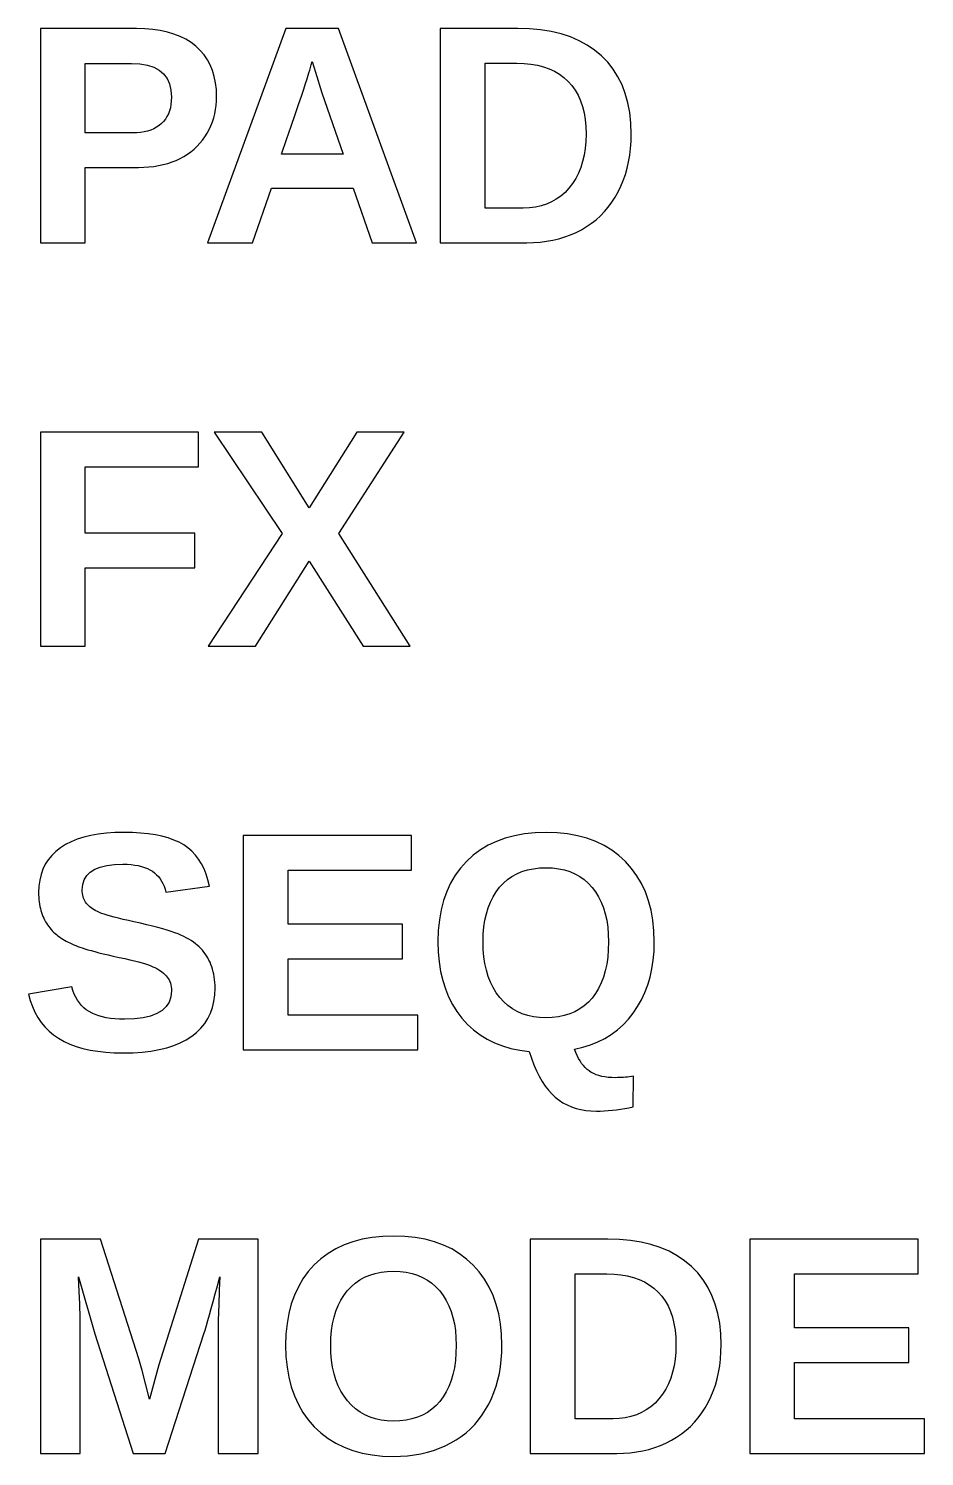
# Model space of a CAD drawing. Header units: metres. Extents: x 8.1 to 95, y -21.3 to 62.6.
# Drawn here: x 76.06 to 82.05, y 20.88 to 30.43 of the extents above; entities that cross this region are included whole.
import ezdxf

# ---------------------------------------------------------------- set-up
doc = ezdxf.new("R2010")
doc.units = ezdxf.units.M

msp = doc.modelspace()

# ---------------------------------------------------------------- linework, layer by layer
for p, q in [((76.7832, 30.4332), (76.1393, 30.4332)), ((76.1393, 30.4332), (76.1393, 29)), ((76.839, 30.4317), (76.7832, 30.4332)), ((76.8918, 30.4274), (76.839, 30.4317)), ((76.9416, 30.42), (76.8918, 30.4274)), ((76.9886, 30.4098), (76.9416, 30.42)), ((77.0326, 30.3966), (76.9886, 30.4098)), ((77.0737, 30.3805), (77.0326, 30.3966)), ((77.1118, 30.3615), (77.0737, 30.3805)), ((77.7807, 30.4332), (77.2579, 29)), ((78.1347, 30.4332), (77.7807, 30.4332)), ((78.6555, 29), (78.1347, 30.4332)), ((79.3334, 30.4332), (78.8146, 30.4332)), ((78.8146, 30.4332), (78.8146, 29)), ((79.4118, 30.431), (79.3334, 30.4332)), ((79.4862, 30.4242), (79.4118, 30.431)), ((79.5566, 30.4129), (79.4862, 30.4242)), ((79.6229, 30.3971), (79.5566, 30.4129)), ((79.6852, 30.3769), (79.6229, 30.3971)), ((77.1471, 30.3396), (77.1118, 30.3615)), ((77.1794, 30.3147), (77.1471, 30.3396)), ((77.2086, 30.2872), (77.1794, 30.3147)), ((77.2343, 30.2572), (77.2086, 30.2872)), ((79.7434, 30.3521), (79.6852, 30.3769)), ((79.7976, 30.3228), (79.7434, 30.3521)), ((79.8477, 30.2889), (79.7976, 30.3228)), ((79.8938, 30.2506), (79.8477, 30.2889)), ((76.4394, 29.7354), (76.4394, 30.2003)), ((76.4394, 30.2003), (76.7497, 30.2003)), ((76.7497, 30.2003), (76.8056, 30.1975)), ((76.8056, 30.1975), (76.8549, 30.1891)), ((76.8549, 30.1891), (76.8977, 30.1752)), ((77.2566, 30.2248), (77.2343, 30.2572)), ((77.2754, 30.19), (77.2566, 30.2248)), ((77.2908, 30.1527), (77.2754, 30.19)), ((77.9469, 30.1733), (77.9516, 30.1901)), ((77.9516, 30.1901), (77.9577, 30.2125)), ((77.9577, 30.2125), (77.9791, 30.1423)), ((79.1147, 29.2319), (79.1147, 30.2013)), ((79.1147, 30.2013), (79.3273, 30.2013)), ((79.3273, 30.2013), (79.3755, 30.1998)), ((79.3755, 30.1998), (79.4212, 30.1953)), ((79.4212, 30.1953), (79.4644, 30.1878)), ((79.9355, 30.2081), (79.8938, 30.2506)), ((79.9722, 30.1617), (79.9355, 30.2081)), ((76.8977, 30.1752), (76.9339, 30.1557)), ((76.9339, 30.1557), (76.9635, 30.1306)), ((76.9635, 30.1306), (76.9866, 30.0999)), ((76.9866, 30.0999), (77.003, 30.0637)), ((77.3028, 30.1131), (77.2908, 30.1527)), ((77.3114, 30.071), (77.3028, 30.1131)), ((77.9222, 30.0911), (77.9272, 30.1067)), ((77.9272, 30.1067), (77.9362, 30.1367)), ((77.9362, 30.1367), (77.9418, 30.1555)), ((77.9418, 30.1555), (77.9469, 30.1733)), ((77.9791, 30.1423), (78.0228, 30.004)), ((79.4644, 30.1878), (79.505, 30.1773)), ((79.505, 30.1773), (79.5431, 30.1638)), ((79.5431, 30.1638), (79.5786, 30.1473)), ((79.5786, 30.1473), (79.6116, 30.1278)), ((79.6116, 30.1278), (79.6421, 30.1053)), ((79.6421, 30.1053), (79.6701, 30.0797)), ((80.004, 30.1113), (79.9722, 30.1617)), ((80.031, 30.0571), (80.004, 30.1113)), ((77.003, 30.0637), (77.0129, 30.0219)), ((77.0129, 30.0219), (77.0162, 29.9745)), ((77.3166, 30.0265), (77.3114, 30.071)), ((77.3183, 29.9795), (77.3166, 30.0265)), ((77.8856, 29.9819), (77.9014, 30.0287)), ((77.9014, 30.0287), (77.9136, 30.0651)), ((77.9136, 30.0651), (77.9222, 30.0911)), ((78.0228, 30.004), (78.1642, 29.592)), ((79.6701, 30.0797), (79.6953, 30.0514)), ((79.6953, 30.0514), (79.7175, 30.0203)), ((79.7175, 30.0203), (79.7368, 29.9865)), ((80.053, 29.9989), (80.031, 30.0571)), ((80.0702, 29.9369), (80.053, 29.9989)), ((77.0087, 29.9032), (77.0029, 29.8821)), ((77.0128, 29.9256), (77.0087, 29.9032)), ((77.0153, 29.9494), (77.0128, 29.9256)), ((77.0162, 29.9745), (77.0153, 29.9494)), ((77.3113, 29.8906), (77.3152, 29.9195)), ((77.3152, 29.9195), (77.3175, 29.9492)), ((77.3175, 29.9492), (77.3183, 29.9795)), ((77.8431, 29.8571), (77.8661, 29.9247)), ((77.8661, 29.9247), (77.8856, 29.9819)), ((79.7368, 29.9865), (79.7531, 29.9501)), ((79.7531, 29.9501), (79.7664, 29.9109)), ((79.7664, 29.9109), (79.7768, 29.8691)), ((80.0824, 29.8709), (80.0702, 29.9369)), ((76.9631, 29.8113), (76.949, 29.797)), ((76.9756, 29.827), (76.9631, 29.8113)), ((76.9863, 29.844), (76.9756, 29.827)), ((76.9954, 29.8624), (76.9863, 29.844)), ((77.0029, 29.8821), (76.9954, 29.8624)), ((77.2801, 29.7822), (77.2902, 29.8082)), ((77.2902, 29.8082), (77.2988, 29.8349)), ((77.2988, 29.8349), (77.3058, 29.8624)), ((77.3058, 29.8624), (77.3113, 29.8906)), ((77.8164, 29.7792), (77.8431, 29.8571)), ((79.7768, 29.8691), (79.7842, 29.8245)), ((79.7842, 29.8245), (79.7886, 29.7772)), ((80.0898, 29.8011), (80.0824, 29.8709)), ((76.7578, 29.7354), (76.4394, 29.7354)), ((76.7847, 29.7362), (76.7578, 29.7354)), ((76.8101, 29.7384), (76.7847, 29.7362)), ((76.8342, 29.7422), (76.8101, 29.7384)), ((76.8568, 29.7476), (76.8342, 29.7422)), ((76.8781, 29.7544), (76.8568, 29.7476)), ((76.8979, 29.7628), (76.8781, 29.7544)), ((76.9164, 29.7726), (76.8979, 29.7628)), ((76.9334, 29.784), (76.9164, 29.7726)), ((76.949, 29.797), (76.9334, 29.784)), ((77.2405, 29.7088), (77.2552, 29.7324)), ((77.2552, 29.7324), (77.2684, 29.7569)), ((77.2684, 29.7569), (77.2801, 29.7822)), ((77.7861, 29.6908), (77.8164, 29.7792)), ((79.7886, 29.7772), (79.7901, 29.7273)), ((79.7901, 29.7273), (79.7887, 29.6776)), ((80.0922, 29.7273), (80.0898, 29.8011)), ((80.0911, 29.6787), (80.0922, 29.7273)), ((77.1469, 29.6092), (77.1683, 29.6267)), ((77.1683, 29.6267), (77.1884, 29.6454)), ((77.1884, 29.6454), (77.2071, 29.6653)), ((77.2071, 29.6653), (77.2245, 29.6864)), ((77.2245, 29.6864), (77.2405, 29.7088)), ((77.7522, 29.592), (77.7861, 29.6908)), ((79.7845, 29.6303), (79.7774, 29.5853)), ((79.7887, 29.6776), (79.7845, 29.6303)), ((80.0825, 29.5857), (80.0879, 29.6315)), ((80.0879, 29.6315), (80.0911, 29.6787)), ((76.9305, 29.5163), (76.9615, 29.5229)), ((76.9615, 29.5229), (76.9914, 29.531)), ((76.9914, 29.531), (77.0202, 29.5405)), ((77.0202, 29.5405), (77.048, 29.5515)), ((77.048, 29.5515), (77.0746, 29.564)), ((77.0746, 29.564), (77.1001, 29.5779)), ((77.1001, 29.5779), (77.1242, 29.5929)), ((77.1242, 29.5929), (77.1469, 29.6092)), ((78.1642, 29.592), (77.7522, 29.592)), ((79.7676, 29.5427), (79.7549, 29.5025)), ((79.7774, 29.5853), (79.7676, 29.5427)), ((80.0654, 29.4983), (80.075, 29.5413)), ((80.075, 29.5413), (80.0825, 29.5857)), ((76.4394, 29.5045), (76.7954, 29.5045)), ((76.4394, 29), (76.4394, 29.5045)), ((76.7954, 29.5045), (76.8308, 29.5052)), ((76.8308, 29.5052), (76.8651, 29.5075)), ((76.8651, 29.5075), (76.8983, 29.5111)), ((76.8983, 29.5111), (76.9305, 29.5163)), ((79.7212, 29.4291), (79.7001, 29.396)), ((79.7395, 29.4646), (79.7212, 29.4291)), ((79.7549, 29.5025), (79.7395, 29.4646)), ((80.0396, 29.4165), (80.0535, 29.4567)), ((80.0535, 29.4567), (80.0654, 29.4983)), ((77.5579, 29), (77.6851, 29.3662)), ((77.6851, 29.3662), (78.2313, 29.3662)), ((78.2313, 29.3662), (78.3585, 29)), ((79.6499, 29.3372), (79.6216, 29.3125)), ((79.6762, 29.3652), (79.6499, 29.3372)), ((79.7001, 29.396), (79.6762, 29.3652)), ((79.985, 29.3045), (80.0052, 29.3402)), ((80.0052, 29.3402), (80.0235, 29.3777)), ((80.0235, 29.3777), (80.0396, 29.4165)), ((79.451, 29.2385), (79.4109, 29.2336)), ((79.489, 29.2467), (79.451, 29.2385)), ((79.5251, 29.2582), (79.489, 29.2467)), ((79.5592, 29.273), (79.5251, 29.2582)), ((79.5914, 29.2911), (79.5592, 29.273)), ((79.6216, 29.3125), (79.5914, 29.2911)), ((79.9137, 29.2087), (79.9392, 29.2387)), ((79.9392, 29.2387), (79.963, 29.2706)), ((79.963, 29.2706), (79.985, 29.3045)), ((79.369, 29.2319), (79.1147, 29.2319)), ((79.4109, 29.2336), (79.369, 29.2319)), ((79.8262, 29.1302), (79.8572, 29.1544)), ((79.8572, 29.1544), (79.8863, 29.1806)), ((79.8863, 29.1806), (79.9137, 29.2087)), ((79.6478, 29.0389), (79.686, 29.0529)), ((79.686, 29.0529), (79.7231, 29.0691)), ((79.7231, 29.0691), (79.7591, 29.0875)), ((79.7591, 29.0875), (79.7935, 29.1079)), ((79.7935, 29.1079), (79.8262, 29.1302)), ((76.1393, 29), (76.4394, 29)), ((77.2579, 29), (77.5579, 29)), ((78.3585, 29), (78.6555, 29)), ((78.8146, 29), (79.3944, 29)), ((79.3944, 29), (79.4395, 29.0011)), ((79.4395, 29.0011), (79.4834, 29.0043)), ((79.4834, 29.0043), (79.5262, 29.0097)), ((79.5262, 29.0097), (79.5679, 29.0173)), ((79.5679, 29.0173), (79.6084, 29.027)), ((79.6084, 29.027), (79.6478, 29.0389)), ((77.1962, 27.7332), (76.1393, 27.7332)), ((76.1393, 27.7332), (76.1393, 26.3)), ((77.1962, 27.5013), (77.1962, 27.7332)), ((77.6201, 27.7332), (77.3028, 27.7332)), ((77.3028, 27.7332), (77.7574, 27.0537)), ((77.9385, 27.2266), (77.6201, 27.7332)), ((78.2569, 27.7332), (77.9385, 27.2266)), ((78.1369, 27.0537), (78.5722, 27.7332)), ((78.5722, 27.7332), (78.2569, 27.7332)), ((76.4394, 27.0578), (76.4394, 27.5013)), ((76.4394, 27.5013), (77.1962, 27.5013)), ((77.1728, 27.0578), (76.4394, 27.0578)), ((77.1728, 26.8259), (77.1728, 27.0578)), ((77.7574, 27.0537), (77.2611, 26.3)), ((78.6139, 26.3), (78.1369, 27.0537)), ((77.5784, 26.3), (77.9385, 26.8706)), ((77.9385, 26.8706), (78.2986, 26.3)), ((76.4394, 26.8259), (77.1728, 26.8259)), ((76.4394, 26.3), (76.4394, 26.8259)), ((76.1393, 26.3), (76.4394, 26.3)), ((77.2611, 26.3), (77.5784, 26.3)), ((78.2986, 26.3), (78.6139, 26.3)), ((76.4763, 25.0342), (76.4291, 25.0227)), ((76.5267, 25.0431), (76.4763, 25.0342)), ((76.5805, 25.0495), (76.5267, 25.0431)), ((76.6375, 25.0533), (76.5805, 25.0495)), ((76.6978, 25.0546), (76.6375, 25.0533)), ((76.7554, 25.0535), (76.6978, 25.0546)), ((76.8097, 25.0504), (76.7554, 25.0535)), ((76.8607, 25.0453), (76.8097, 25.0504)), ((76.9084, 25.0381), (76.8607, 25.0453)), ((76.9529, 25.0288), (76.9084, 25.0381)), ((78.6234, 25.0332), (77.4963, 25.0332)), ((77.4963, 25.0332), (77.4963, 23.6)), ((78.6234, 24.8013), (78.6234, 25.0332)), ((79.3121, 25.0331), (79.2493, 25.0164)), ((79.3786, 25.045), (79.3121, 25.0331)), ((79.4488, 25.0522), (79.3786, 25.045)), ((79.5227, 25.0546), (79.4488, 25.0522)), ((79.5965, 25.0522), (79.5227, 25.0546)), ((79.6667, 25.0449), (79.5965, 25.0522)), ((79.7333, 25.0329), (79.6667, 25.0449)), ((79.7961, 25.016), (79.7333, 25.0329)), ((76.2731, 24.9513), (76.2425, 24.9272)), ((76.3072, 24.973), (76.2731, 24.9513)), ((76.3445, 24.9921), (76.3072, 24.973)), ((76.3852, 25.0087), (76.3445, 24.9921)), ((76.4291, 25.0227), (76.3852, 25.0087)), ((76.9941, 25.0175), (76.9529, 25.0288)), ((77.032, 25.0041), (76.9941, 25.0175)), ((77.0667, 24.9886), (77.032, 25.0041)), ((77.098, 24.9711), (77.0667, 24.9886)), ((77.1266, 24.9513), (77.098, 24.9711)), ((77.1528, 24.9287), (77.1266, 24.9513)), ((79.0831, 24.9376), (79.035, 24.9019)), ((79.1348, 24.9687), (79.0831, 24.9376)), ((79.1902, 24.9949), (79.1348, 24.9687)), ((79.2493, 25.0164), (79.1902, 24.9949)), ((79.8553, 24.9943), (79.7961, 25.016)), ((79.9108, 24.9678), (79.8553, 24.9943)), ((79.9626, 24.9364), (79.9108, 24.9678)), ((80.0107, 24.9003), (79.9626, 24.9364)), ((76.1722, 24.8416), (76.156, 24.8085)), ((76.192, 24.8724), (76.1722, 24.8416)), ((76.2155, 24.9009), (76.192, 24.8724)), ((76.2425, 24.9272), (76.2155, 24.9009)), ((76.584, 24.8335), (76.6345, 24.8399)), ((76.6345, 24.8399), (76.6917, 24.842)), ((76.6917, 24.842), (76.7194, 24.8414)), ((76.7194, 24.8414), (76.7457, 24.8397)), ((76.7457, 24.8397), (76.7705, 24.8368)), ((77.1767, 24.9035), (77.1528, 24.9287)), ((77.1982, 24.8755), (77.1767, 24.9035)), ((77.2173, 24.8449), (77.1982, 24.8755)), ((77.2341, 24.8116), (77.2173, 24.8449)), ((78.9907, 24.8613), (78.9505, 24.8165)), ((79.035, 24.9019), (78.9907, 24.8613)), ((80.0551, 24.8593), (80.0107, 24.9003)), ((80.0954, 24.8141), (80.0551, 24.8593)), ((76.1434, 24.7732), (76.1344, 24.7356)), ((76.156, 24.8085), (76.1434, 24.7732)), ((76.4325, 24.7386), (76.4494, 24.766)), ((76.4494, 24.766), (76.4729, 24.7892)), ((76.4729, 24.7892), (76.5032, 24.8082)), ((76.5032, 24.8082), (76.5402, 24.823)), ((76.5402, 24.823), (76.584, 24.8335)), ((76.7705, 24.8368), (76.7939, 24.8327)), ((76.7939, 24.8327), (76.8157, 24.8275)), ((76.8157, 24.8275), (76.8361, 24.8212)), ((76.8361, 24.8212), (76.8551, 24.8137)), ((76.8551, 24.8137), (76.8725, 24.805)), ((76.8725, 24.805), (76.8885, 24.7952)), ((76.8885, 24.7952), (76.9032, 24.7842)), ((76.9032, 24.7842), (76.9167, 24.7721)), ((76.9167, 24.7721), (76.9291, 24.7589)), ((76.9291, 24.7589), (76.9404, 24.7445)), ((76.9404, 24.7445), (76.9505, 24.729)), ((77.2486, 24.7756), (77.2341, 24.8116)), ((77.2607, 24.7369), (77.2486, 24.7756)), ((77.7964, 24.4412), (77.7964, 24.8013)), ((77.7964, 24.8013), (78.6234, 24.8013)), ((78.9151, 24.7679), (78.8844, 24.7156)), ((78.9505, 24.8165), (78.9151, 24.7679)), ((79.2647, 24.7395), (79.2948, 24.7605)), ((79.2948, 24.7605), (79.3271, 24.7782)), ((79.3271, 24.7782), (79.3617, 24.7928)), ((79.3617, 24.7928), (79.3986, 24.804)), ((79.3986, 24.804), (79.4377, 24.8121)), ((79.4377, 24.8121), (79.479, 24.817)), ((79.479, 24.817), (79.5227, 24.8186)), ((79.5227, 24.8186), (79.5656, 24.8169)), ((79.5656, 24.8169), (79.6064, 24.8121)), ((79.6064, 24.8121), (79.6451, 24.8039)), ((79.6451, 24.8039), (79.6815, 24.7925)), ((79.6815, 24.7925), (79.7157, 24.7779)), ((79.7157, 24.7779), (79.7478, 24.76)), ((79.7478, 24.76), (79.7777, 24.7389)), ((80.1309, 24.7653), (80.0954, 24.8141)), ((80.1617, 24.7129), (80.1309, 24.7653)), ((76.129, 24.6958), (76.1272, 24.6538)), ((76.1272, 24.6538), (76.1274, 24.6371)), ((76.1344, 24.7356), (76.129, 24.6958)), ((76.4191, 24.6711), (76.4224, 24.707)), ((76.4194, 24.6589), (76.4191, 24.6711)), ((76.4205, 24.6472), (76.4194, 24.6589)), ((76.4224, 24.707), (76.4325, 24.7386)), ((76.9505, 24.729), (76.9595, 24.7124)), ((76.9595, 24.7124), (76.9673, 24.6947)), ((76.9673, 24.6947), (76.974, 24.6758)), ((76.974, 24.6758), (76.9795, 24.6558)), ((76.9795, 24.6558), (77.2705, 24.6955)), ((77.2705, 24.6955), (77.2607, 24.7369)), ((78.8585, 24.6596), (78.8372, 24.5998)), ((78.8844, 24.7156), (78.8585, 24.6596)), ((79.168, 24.6247), (79.1883, 24.6575)), ((79.1883, 24.6575), (79.2114, 24.6879)), ((79.2114, 24.6879), (79.2369, 24.7153)), ((79.2369, 24.7153), (79.2647, 24.7395)), ((79.7777, 24.7389), (79.8054, 24.7145)), ((79.8054, 24.7145), (79.8309, 24.6868)), ((79.8309, 24.6868), (79.8539, 24.6563)), ((79.8539, 24.6563), (79.8743, 24.6234)), ((80.1877, 24.6569), (80.1617, 24.7129)), ((80.209, 24.5974), (80.1877, 24.6569)), ((76.1274, 24.6371), (76.1281, 24.6207)), ((76.1281, 24.6207), (76.1293, 24.6049)), ((76.1293, 24.6049), (76.1311, 24.5894)), ((76.1311, 24.5894), (76.1333, 24.5744)), ((76.1333, 24.5744), (76.136, 24.5598)), ((76.136, 24.5598), (76.1391, 24.5456)), ((76.4223, 24.636), (76.4205, 24.6472)), ((76.4248, 24.6254), (76.4223, 24.636)), ((76.428, 24.6152), (76.4248, 24.6254)), ((76.432, 24.6055), (76.428, 24.6152)), ((76.4366, 24.5964), (76.432, 24.6055)), ((76.442, 24.5877), (76.4366, 24.5964)), ((76.4481, 24.5795), (76.442, 24.5877)), ((76.4548, 24.5717), (76.4481, 24.5795)), ((76.4623, 24.5642), (76.4548, 24.5717)), ((76.4705, 24.557), (76.4623, 24.5642)), ((76.4794, 24.55), (76.4705, 24.557)), ((78.8372, 24.5998), (78.8207, 24.5363)), ((79.1355, 24.5513), (79.1504, 24.5892)), ((79.1504, 24.5892), (79.168, 24.6247)), ((79.8743, 24.6234), (79.8919, 24.5879)), ((79.8919, 24.5879), (79.9068, 24.55)), ((80.2256, 24.5342), (80.209, 24.5974)), ((76.1391, 24.5456), (76.1428, 24.5318)), ((76.1428, 24.5318), (76.147, 24.5185)), ((76.147, 24.5185), (76.1516, 24.5056)), ((76.1516, 24.5056), (76.1566, 24.493)), ((76.1566, 24.493), (76.1619, 24.4809)), ((76.1619, 24.4809), (76.1677, 24.4691)), ((76.1677, 24.4691), (76.1739, 24.4577)), ((76.1739, 24.4577), (76.1804, 24.4466)), ((76.4889, 24.5433), (76.4794, 24.55)), ((76.4991, 24.5368), (76.4889, 24.5433)), ((76.5101, 24.5306), (76.4991, 24.5368)), ((76.5217, 24.5247), (76.5101, 24.5306)), ((76.534, 24.519), (76.5217, 24.5247)), ((76.5481, 24.5133), (76.534, 24.519)), ((76.5651, 24.5073), (76.5481, 24.5133)), ((76.585, 24.501), (76.5651, 24.5073)), ((76.6078, 24.4943), (76.585, 24.501)), ((76.6334, 24.4874), (76.6078, 24.4943)), ((76.662, 24.4801), (76.6334, 24.4874)), ((76.6934, 24.4725), (76.662, 24.4801)), ((76.7277, 24.4647), (76.6934, 24.4725)), ((76.7649, 24.4565), (76.7277, 24.4647)), ((78.8089, 24.469), (78.8018, 24.398)), ((78.8207, 24.5363), (78.8089, 24.469)), ((79.107, 24.4221), (79.1138, 24.4677)), ((79.1138, 24.4677), (79.1232, 24.5108)), ((79.1232, 24.5108), (79.1355, 24.5513)), ((79.9068, 24.55), (79.919, 24.5096)), ((79.919, 24.5096), (79.9285, 24.4667)), ((79.9285, 24.4667), (79.9353, 24.4213)), ((80.2374, 24.4675), (80.2256, 24.5342)), ((80.2445, 24.3971), (80.2374, 24.4675)), ((76.1804, 24.4466), (76.1874, 24.436)), ((76.1874, 24.436), (76.1947, 24.4257)), ((76.1947, 24.4257), (76.2024, 24.4158)), ((76.2024, 24.4158), (76.2105, 24.4062)), ((76.2105, 24.4062), (76.219, 24.397)), ((76.219, 24.397), (76.2278, 24.388)), ((76.2278, 24.388), (76.2371, 24.3794)), ((76.2371, 24.3794), (76.2467, 24.3711)), ((76.2467, 24.3711), (76.2567, 24.3631)), ((76.2567, 24.3631), (76.267, 24.3554)), ((76.8094, 24.4468), (76.7649, 24.4565)), ((76.8509, 24.4373), (76.8094, 24.4468)), ((76.8895, 24.428), (76.8509, 24.4373)), ((76.9253, 24.4189), (76.8895, 24.428)), ((76.9581, 24.4099), (76.9253, 24.4189)), ((76.988, 24.4011), (76.9581, 24.4099)), ((77.015, 24.3924), (76.988, 24.4011)), ((77.0392, 24.3839), (77.015, 24.3924)), ((77.0604, 24.3756), (77.0392, 24.3839)), ((77.0797, 24.3672), (77.0604, 24.3756)), ((77.0981, 24.3585), (77.0797, 24.3672)), ((78.5613, 24.4412), (77.7964, 24.4412)), ((78.5613, 24.2093), (78.5613, 24.4412)), ((78.8018, 24.398), (78.7994, 24.3232)), ((79.1015, 24.3232), (79.1029, 24.3739)), ((79.1029, 24.3739), (79.107, 24.4221)), ((79.9353, 24.4213), (79.9394, 24.3735)), ((79.9394, 24.3735), (79.9407, 24.3232)), ((80.2469, 24.3232), (80.2445, 24.3971)), ((76.267, 24.3554), (76.2778, 24.3481)), ((76.2778, 24.3481), (76.2889, 24.341)), ((76.2889, 24.341), (76.3003, 24.3342)), ((76.3003, 24.3342), (76.3121, 24.3276)), ((76.3121, 24.3276), (76.3241, 24.3212)), ((76.3241, 24.3212), (76.3365, 24.315)), ((76.3365, 24.315), (76.3491, 24.309)), ((76.3491, 24.309), (76.3621, 24.3033)), ((76.3621, 24.3033), (76.3754, 24.2977)), ((76.3754, 24.2977), (76.3889, 24.2923)), ((76.3889, 24.2923), (76.4028, 24.2871)), ((76.4028, 24.2871), (76.418, 24.2818)), ((76.418, 24.2818), (76.4356, 24.2762)), ((76.4356, 24.2762), (76.4557, 24.2702)), ((76.4557, 24.2702), (76.4781, 24.2638)), ((77.1156, 24.3495), (77.0981, 24.3585)), ((77.1322, 24.3402), (77.1156, 24.3495)), ((77.1478, 24.3306), (77.1322, 24.3402)), ((77.1626, 24.3207), (77.1478, 24.3306)), ((77.1764, 24.3105), (77.1626, 24.3207)), ((77.1893, 24.2999), (77.1764, 24.3105)), ((77.2013, 24.2891), (77.1893, 24.2999)), ((77.2125, 24.2779), (77.2013, 24.2891)), ((77.2231, 24.2663), (77.2125, 24.2779)), ((77.2332, 24.2541), (77.2231, 24.2663)), ((78.7994, 24.3232), (78.8014, 24.254)), ((79.1029, 24.272), (79.1015, 24.3232)), ((79.1071, 24.2233), (79.1029, 24.272)), ((79.9394, 24.2703), (79.9353, 24.2202)), ((79.9407, 24.3232), (79.9394, 24.2703)), ((80.2451, 24.2607), (80.2469, 24.3232)), ((76.4781, 24.2638), (76.503, 24.2571)), ((76.503, 24.2571), (76.5303, 24.25)), ((76.5303, 24.25), (76.56, 24.2426)), ((76.56, 24.2426), (76.5921, 24.2348)), ((76.5921, 24.2348), (76.6266, 24.2266)), ((76.6266, 24.2266), (76.6665, 24.2184)), ((76.6665, 24.2184), (76.7034, 24.2104)), ((76.7034, 24.2104), (76.7373, 24.2027)), ((76.7373, 24.2027), (76.7682, 24.1953)), ((76.7682, 24.1953), (76.7962, 24.1882)), ((76.7962, 24.1882), (76.8212, 24.1814)), ((76.8212, 24.1814), (76.8432, 24.1748)), ((76.8432, 24.1748), (76.8623, 24.1685)), ((77.2426, 24.2415), (77.2332, 24.2541)), ((77.2514, 24.2283), (77.2426, 24.2415)), ((77.2596, 24.2148), (77.2514, 24.2283)), ((77.2672, 24.2007), (77.2596, 24.2148)), ((77.2742, 24.1861), (77.2672, 24.2007)), ((77.2806, 24.1711), (77.2742, 24.1861)), ((77.2864, 24.1556), (77.2806, 24.1711)), ((77.7964, 23.8319), (77.7964, 24.2093)), ((77.7964, 24.2093), (78.5613, 24.2093)), ((78.8014, 24.254), (78.8073, 24.1879)), ((78.8073, 24.1879), (78.8172, 24.1248)), ((79.114, 24.177), (79.1071, 24.2233)), ((79.1237, 24.1331), (79.114, 24.177)), ((79.9286, 24.1729), (79.9191, 24.1283)), ((79.9353, 24.2202), (79.9286, 24.1729)), ((80.2312, 24.1427), (80.2399, 24.2005)), ((80.2399, 24.2005), (80.2451, 24.2607)), ((76.8623, 24.1685), (76.8783, 24.1625)), ((76.8783, 24.1625), (76.8925, 24.1564)), ((76.8925, 24.1564), (76.906, 24.1501)), ((76.906, 24.1501), (76.9188, 24.1434)), ((76.9188, 24.1434), (76.9308, 24.1364)), ((76.9308, 24.1364), (76.9421, 24.129)), ((76.9421, 24.129), (76.9527, 24.1213)), ((76.9527, 24.1213), (76.9625, 24.1133)), ((76.9625, 24.1133), (76.9717, 24.105)), ((76.9717, 24.105), (76.98, 24.0964)), ((76.98, 24.0964), (76.9876, 24.0873)), ((76.9876, 24.0873), (76.9943, 24.0777)), ((76.9943, 24.0777), (77.0001, 24.0676)), ((77.2915, 24.1396), (77.2864, 24.1556)), ((77.2959, 24.123), (77.2915, 24.1396)), ((77.2996, 24.106), (77.2959, 24.123)), ((77.3027, 24.0884), (77.2996, 24.106)), ((77.305, 24.0703), (77.3027, 24.0884)), ((78.8172, 24.1248), (78.8311, 24.0648)), ((79.1361, 24.0918), (79.1237, 24.1331)), ((79.1513, 24.0529), (79.1361, 24.0918)), ((79.907, 24.0865), (79.8921, 24.0474)), ((79.9191, 24.1283), (79.907, 24.0865)), ((80.2034, 24.0342), (80.2191, 24.0872)), ((80.2191, 24.0872), (80.2312, 24.1427)), ((76.3499, 24.0211), (76.06, 23.9733)), ((76.3572, 23.9966), (76.3499, 24.0211)), ((76.3658, 23.9735), (76.3572, 23.9966)), ((77.0001, 24.0676), (77.005, 24.0569)), ((77.005, 24.0569), (77.009, 24.0457)), ((77.009, 24.0457), (77.0122, 24.034)), ((77.0122, 24.034), (77.0144, 24.0217)), ((77.0162, 23.9957), (77.0123, 23.9555)), ((77.0144, 24.0217), (77.0157, 24.009)), ((77.0157, 24.009), (77.0162, 23.9957)), ((77.3067, 24.0517), (77.305, 24.0703)), ((77.3062, 23.9674), (77.3081, 24.013)), ((77.3078, 24.0326), (77.3067, 24.0517)), ((77.3081, 24.013), (77.3078, 24.0326)), ((78.8311, 24.0648), (78.8489, 24.0079)), ((78.8489, 24.0079), (78.8706, 23.9541)), ((79.1692, 24.0164), (79.1513, 24.0529)), ((79.19, 23.9824), (79.1692, 24.0164)), ((79.2134, 23.9509), (79.19, 23.9824)), ((79.8746, 24.0111), (79.8543, 23.9776)), ((79.8921, 24.0474), (79.8746, 24.0111)), ((80.1617, 23.9352), (80.1843, 23.9835)), ((80.1843, 23.9835), (80.2034, 24.0342)), ((76.06, 23.9733), (76.0713, 23.9305)), ((76.0713, 23.9305), (76.0854, 23.8901)), ((76.0854, 23.8901), (76.1023, 23.8522)), ((76.3758, 23.9521), (76.3658, 23.9735)), ((76.3872, 23.9322), (76.3758, 23.9521)), ((76.3999, 23.9138), (76.3872, 23.9322)), ((76.4141, 23.897), (76.3999, 23.9138)), ((76.4296, 23.8817), (76.4141, 23.897)), ((76.9812, 23.8894), (76.9541, 23.8634)), ((77.0006, 23.9201), (76.9812, 23.8894)), ((77.0123, 23.9555), (77.0006, 23.9201)), ((77.2907, 23.8836), (77.3004, 23.9243)), ((77.3004, 23.9243), (77.3062, 23.9674)), ((78.8706, 23.9541), (78.8963, 23.9033)), ((78.8963, 23.9033), (78.926, 23.8557)), ((79.2393, 23.9223), (79.2134, 23.9509)), ((79.2673, 23.8971), (79.2393, 23.9223)), ((79.2973, 23.8752), (79.2673, 23.8971)), ((79.7782, 23.8946), (79.7482, 23.8734)), ((79.8059, 23.9191), (79.7782, 23.8946)), ((79.8314, 23.9468), (79.8059, 23.9191)), ((79.8543, 23.9776), (79.8314, 23.9468)), ((80.106, 23.8456), (80.1356, 23.8892)), ((80.1356, 23.8892), (80.1617, 23.9352)), ((76.1023, 23.8522), (76.1219, 23.8169)), ((76.1219, 23.8169), (76.1443, 23.784)), ((76.4465, 23.868), (76.4296, 23.8817)), ((76.4648, 23.8558), (76.4465, 23.868)), ((76.4846, 23.845), (76.4648, 23.8558)), ((76.5061, 23.8355), (76.4846, 23.845)), ((76.5292, 23.8273), (76.5061, 23.8355)), ((76.5539, 23.8203), (76.5292, 23.8273)), ((76.5802, 23.8146), (76.5539, 23.8203)), ((76.6082, 23.8101), (76.5802, 23.8146)), ((76.6378, 23.807), (76.6082, 23.8101)), ((76.669, 23.8051), (76.6378, 23.807)), ((76.7019, 23.8044), (76.669, 23.8051)), ((76.7678, 23.8068), (76.7019, 23.8044)), ((76.826, 23.8139), (76.7678, 23.8068)), ((76.8765, 23.8257), (76.826, 23.8139)), ((76.9192, 23.8422), (76.8765, 23.8257)), ((76.9541, 23.8634), (76.9192, 23.8422)), ((77.2387, 23.7763), (77.2599, 23.8096)), ((77.2599, 23.8096), (77.2773, 23.8454)), ((77.2773, 23.8454), (77.2907, 23.8836)), ((78.6651, 23.8319), (77.7964, 23.8319)), ((78.6651, 23.6), (78.6651, 23.8319)), ((78.926, 23.8557), (78.9596, 23.8111)), ((78.9596, 23.8111), (78.9968, 23.77)), ((79.3294, 23.8567), (79.2973, 23.8752)), ((79.3635, 23.8415), (79.3294, 23.8567)), ((79.3997, 23.8297), (79.3635, 23.8415)), ((79.4379, 23.8213), (79.3997, 23.8297)), ((79.4783, 23.8163), (79.4379, 23.8213)), ((79.5206, 23.8146), (79.4783, 23.8163)), ((79.5642, 23.8162), (79.5206, 23.8146)), ((79.6056, 23.8211), (79.5642, 23.8162)), ((79.6447, 23.8293), (79.6056, 23.8211)), ((79.6815, 23.8407), (79.6447, 23.8293)), ((79.716, 23.8554), (79.6815, 23.8407)), ((79.7482, 23.8734), (79.716, 23.8554)), ((80.0379, 23.7678), (80.0733, 23.805)), ((80.0733, 23.805), (80.106, 23.8456)), ((76.1443, 23.784), (76.1694, 23.7536)), ((76.1694, 23.7536), (76.1973, 23.7257)), ((76.1973, 23.7257), (76.228, 23.7002)), ((76.228, 23.7002), (76.2614, 23.6773)), ((77.1519, 23.691), (77.1847, 23.717)), ((77.1847, 23.717), (77.2136, 23.7454)), ((77.2136, 23.7454), (77.2387, 23.7763)), ((78.9968, 23.77), (79.0372, 23.7331)), ((79.0372, 23.7331), (79.0809, 23.7003)), ((79.0809, 23.7003), (79.1277, 23.6717)), ((79.9154, 23.6769), (79.959, 23.7037)), ((79.959, 23.7037), (79.9998, 23.734)), ((79.9998, 23.734), (80.0379, 23.7678)), ((76.2614, 23.6773), (76.2977, 23.6568)), ((76.2977, 23.6568), (76.3369, 23.6387)), ((76.3369, 23.6387), (76.3791, 23.623)), ((76.3791, 23.623), (76.4242, 23.6098)), ((76.4242, 23.6098), (76.4722, 23.599)), ((76.4722, 23.599), (76.5232, 23.5905)), ((76.8789, 23.592), (76.9334, 23.6016)), ((76.9334, 23.6016), (76.9843, 23.614)), ((76.9843, 23.614), (77.0316, 23.6292)), ((77.0316, 23.6292), (77.0753, 23.647)), ((77.0753, 23.647), (77.1154, 23.6676)), ((77.1154, 23.6676), (77.1519, 23.691)), ((77.4963, 23.6), (78.6651, 23.6)), ((79.1277, 23.6717), (79.1777, 23.6471)), ((79.1777, 23.6471), (79.2309, 23.6266)), ((79.2309, 23.6266), (79.2873, 23.6102)), ((79.2873, 23.6102), (79.3469, 23.598)), ((79.3469, 23.598), (79.4098, 23.5898)), ((79.7139, 23.604), (79.7684, 23.6171)), ((79.7219, 23.5824), (79.7139, 23.604)), ((79.7684, 23.6171), (79.8201, 23.6336)), ((79.8201, 23.6336), (79.8691, 23.6535)), ((79.8691, 23.6535), (79.9154, 23.6769)), ((76.5232, 23.5905), (76.5771, 23.5845)), ((76.5771, 23.5845), (76.6339, 23.5809)), ((76.6339, 23.5809), (76.6937, 23.5797)), ((76.6937, 23.5797), (76.759, 23.581)), ((76.759, 23.581), (76.8208, 23.5852)), ((76.8208, 23.5852), (76.8789, 23.592)), ((79.4098, 23.5898), (79.425, 23.5436)), ((79.425, 23.5436), (79.4413, 23.5005)), ((79.7307, 23.5621), (79.7219, 23.5824)), ((79.7401, 23.5432), (79.7307, 23.5621)), ((79.7502, 23.5256), (79.7401, 23.5432)), ((79.7609, 23.5094), (79.7502, 23.5256)), ((79.7724, 23.4947), (79.7609, 23.5094)), ((79.4413, 23.5005), (79.4586, 23.4603)), ((79.4586, 23.4603), (79.477, 23.4232)), ((79.477, 23.4232), (79.4964, 23.389)), ((79.7846, 23.4813), (79.7724, 23.4947)), ((79.7975, 23.4692), (79.7846, 23.4813)), ((79.811, 23.4586), (79.7975, 23.4692)), ((79.8255, 23.4492), (79.811, 23.4586)), ((79.8413, 23.4409), (79.8255, 23.4492)), ((79.8583, 23.4337), (79.8413, 23.4409)), ((79.8766, 23.4277), (79.8583, 23.4337)), ((79.8961, 23.4227), (79.8766, 23.4277)), ((79.9168, 23.4188), (79.8961, 23.4227)), ((79.9388, 23.4161), (79.9168, 23.4188)), ((79.962, 23.4144), (79.9388, 23.4161)), ((79.9865, 23.4138), (79.962, 23.4144)), ((79.9998, 23.414), (79.9865, 23.4138)), ((80.0132, 23.4144), (79.9998, 23.414)), ((80.0266, 23.415), (80.0132, 23.4144)), ((80.04, 23.4159), (80.0266, 23.415)), ((80.0535, 23.417), (80.04, 23.4159)), ((80.067, 23.4184), (80.0535, 23.417)), ((80.0805, 23.42), (80.067, 23.4184)), ((80.094, 23.4219), (80.0805, 23.42)), ((80.1075, 23.424), (80.094, 23.4219)), ((80.1055, 23.2186), (80.1075, 23.424)), ((79.4964, 23.389), (79.5169, 23.3579)), ((79.5169, 23.3579), (79.5384, 23.3298)), ((79.5384, 23.3298), (79.5611, 23.3047)), ((79.5611, 23.3047), (79.5847, 23.2826)), ((79.5847, 23.2826), (79.6096, 23.2632)), ((79.6096, 23.2632), (79.6359, 23.2461)), ((79.6359, 23.2461), (79.6636, 23.2312)), ((79.6636, 23.2312), (79.6927, 23.2186)), ((79.6927, 23.2186), (79.7232, 23.2084)), ((80.0772, 23.2126), (80.1055, 23.2186)), ((79.7232, 23.2084), (79.7551, 23.2004)), ((79.7551, 23.2004), (79.7885, 23.1947)), ((79.7885, 23.1947), (79.8232, 23.1912)), ((79.8232, 23.1912), (79.8593, 23.1901)), ((79.8593, 23.1901), (79.8857, 23.1904)), ((79.8857, 23.1904), (79.9123, 23.1915)), ((79.9123, 23.1915), (79.9391, 23.1932)), ((79.9391, 23.1932), (79.9662, 23.1957)), ((79.9662, 23.1957), (79.9936, 23.1989)), ((79.9936, 23.1989), (80.0212, 23.2027)), ((80.0212, 23.2027), (80.0491, 23.2073)), ((80.0491, 23.2073), (80.0772, 23.2126)), ((76.5411, 22.3332), (76.1393, 22.3332)), ((76.1393, 22.3332), (76.1393, 20.9)), ((76.7975, 21.5317), (76.5411, 22.3332)), ((77.1962, 22.3332), (76.9328, 21.492)), ((77.596, 22.3332), (77.1962, 22.3332)), ((77.596, 20.9), (77.596, 22.3332)), ((78.1155, 22.2687), (78.0638, 22.2376)), ((78.171, 22.2949), (78.1155, 22.2687)), ((78.2301, 22.3164), (78.171, 22.2949)), ((78.2929, 22.3331), (78.2301, 22.3164)), ((78.3594, 22.345), (78.2929, 22.3331)), ((78.4296, 22.3522), (78.3594, 22.345)), ((78.5034, 22.3546), (78.4296, 22.3522)), ((78.5773, 22.3522), (78.5034, 22.3546)), ((78.6475, 22.3449), (78.5773, 22.3522)), ((78.714, 22.3329), (78.6475, 22.3449)), ((78.7769, 22.316), (78.714, 22.3329)), ((78.836, 22.2943), (78.7769, 22.316)), ((78.8915, 22.2678), (78.836, 22.2943)), ((78.9433, 22.2364), (78.8915, 22.2678)), ((79.9354, 22.3332), (79.4166, 22.3332)), ((79.4166, 22.3332), (79.4166, 20.9)), ((80.0138, 22.3309), (79.9354, 22.3332)), ((80.0882, 22.3242), (80.0138, 22.3309)), ((80.1586, 22.3129), (80.0882, 22.3242)), ((80.2249, 22.2971), (80.1586, 22.3129)), ((80.2872, 22.2769), (80.2249, 22.2971)), ((80.3454, 22.2521), (80.2872, 22.2769)), ((82.0129, 22.3332), (80.8859, 22.3332)), ((80.8859, 22.3332), (80.8859, 20.9)), ((82.0129, 22.1013), (82.0129, 22.3332)), ((78.0158, 22.2019), (77.9714, 22.1613)), ((78.0638, 22.2376), (78.0158, 22.2019)), ((78.9915, 22.2003), (78.9433, 22.2364)), ((79.0359, 22.1593), (78.9915, 22.2003)), ((80.3996, 22.2227), (80.3454, 22.2521)), ((80.4497, 22.1889), (80.3996, 22.2227)), ((80.4958, 22.1506), (80.4497, 22.1889)), ((76.3962, 22.0305), (76.3936, 22.0809)), ((76.3936, 22.0809), (76.5025, 21.6995)), ((77.324, 22.0222), (77.3396, 22.0809)), ((77.3396, 22.0809), (77.336, 21.9911)), ((77.9313, 22.1165), (77.8959, 22.0679)), ((77.9714, 22.1613), (77.9313, 22.1165)), ((78.2756, 22.0605), (78.3079, 22.0782)), ((78.3079, 22.0782), (78.3425, 22.0928)), ((78.3425, 22.0928), (78.3793, 22.104)), ((78.3793, 22.104), (78.4184, 22.1121)), ((78.4184, 22.1121), (78.4598, 22.117)), ((78.4598, 22.117), (78.5034, 22.1186)), ((78.5034, 22.1186), (78.5464, 22.1169)), ((78.5464, 22.1169), (78.5872, 22.1121)), ((78.5872, 22.1121), (78.6258, 22.1039)), ((78.6258, 22.1039), (78.6622, 22.0925)), ((78.6622, 22.0925), (78.6965, 22.0779)), ((78.6965, 22.0779), (78.7286, 22.06)), ((79.0762, 22.1141), (79.0359, 22.1593)), ((79.1117, 22.0653), (79.0762, 22.1141)), ((79.7167, 21.1319), (79.7167, 22.1013)), ((79.7167, 22.1013), (79.9293, 22.1013)), ((79.9293, 22.1013), (79.9775, 22.0998)), ((79.9775, 22.0998), (80.0232, 22.0953)), ((80.0232, 22.0953), (80.0664, 22.0878)), ((80.0664, 22.0878), (80.107, 22.0773)), ((80.107, 22.0773), (80.1451, 22.0638)), ((80.5375, 22.1081), (80.4958, 22.1506)), ((80.5742, 22.0617), (80.5375, 22.1081)), ((81.1859, 21.7412), (81.1859, 22.1013)), ((81.1859, 22.1013), (82.0129, 22.1013)), ((76.3985, 21.9839), (76.3962, 22.0305)), ((76.4004, 21.9414), (76.3985, 21.9839)), ((77.3094, 21.9675), (77.324, 22.0222)), ((77.336, 21.9911), (77.3321, 21.8923)), ((77.8652, 22.0156), (77.8392, 21.9596)), ((77.8959, 22.0679), (77.8652, 22.0156)), ((78.1691, 21.9576), (78.1922, 21.9879)), ((78.1922, 21.9879), (78.2177, 22.0153)), ((78.2177, 22.0153), (78.2455, 22.0395)), ((78.2455, 22.0395), (78.2756, 22.0605)), ((78.7286, 22.06), (78.7584, 22.0389)), ((78.7584, 22.0389), (78.7861, 22.0145)), ((78.7861, 22.0145), (78.8116, 21.9868)), ((78.8116, 21.9868), (78.8347, 21.9563)), ((79.1424, 22.0129), (79.1117, 22.0653)), ((79.1685, 21.9569), (79.1424, 22.0129)), ((80.1451, 22.0638), (80.1806, 22.0473)), ((80.1806, 22.0473), (80.2137, 22.0278)), ((80.2137, 22.0278), (80.2441, 22.0052)), ((80.2441, 22.0052), (80.2721, 21.9797)), ((80.2721, 21.9797), (80.2973, 21.9514)), ((80.606, 22.0113), (80.5742, 22.0617)), ((80.633, 21.9571), (80.606, 22.0113)), ((76.4021, 21.9027), (76.4004, 21.9414)), ((76.4034, 21.868), (76.4021, 21.9027)), ((77.2829, 21.8705), (77.2957, 21.9169)), ((77.2957, 21.9169), (77.3094, 21.9675)), ((77.3321, 21.8923), (77.3306, 21.8504)), ((77.818, 21.8998), (77.8015, 21.8363)), ((77.8392, 21.9596), (77.818, 21.8998)), ((78.1162, 21.8513), (78.1311, 21.8893)), ((78.1311, 21.8893), (78.1488, 21.9247)), ((78.1488, 21.9247), (78.1691, 21.9576)), ((78.8347, 21.9563), (78.855, 21.9234)), ((78.855, 21.9234), (78.8727, 21.8879)), ((78.8727, 21.8879), (78.8876, 21.85)), ((79.1898, 21.8974), (79.1685, 21.9569)), ((79.2063, 21.8342), (79.1898, 21.8974)), ((80.2973, 21.9514), (80.3195, 21.9203)), ((80.3195, 21.9203), (80.3388, 21.8865)), ((80.3388, 21.8865), (80.3551, 21.8501)), ((80.655, 21.8989), (80.633, 21.9571)), ((80.6722, 21.8369), (80.655, 21.8989)), ((76.4045, 21.8373), (76.4034, 21.868)), ((76.4052, 21.8105), (76.4045, 21.8373)), ((76.4057, 21.7876), (76.4052, 21.8105)), ((76.4059, 21.7687), (76.4057, 21.7876)), ((77.25, 21.7556), (77.2601, 21.7898)), ((77.2601, 21.7898), (77.271, 21.8281)), ((77.271, 21.8281), (77.2829, 21.8705)), ((77.3297, 21.808), (77.3295, 21.7818)), ((77.33, 21.8277), (77.3297, 21.808)), ((77.3302, 21.8366), (77.33, 21.8277)), ((77.3306, 21.8504), (77.3302, 21.8366)), ((77.8015, 21.8363), (77.7896, 21.769)), ((78.0945, 21.7677), (78.104, 21.8108)), ((78.104, 21.8108), (78.1162, 21.8513)), ((78.8876, 21.85), (78.8998, 21.8096)), ((78.8998, 21.8096), (78.9093, 21.7667)), ((79.2182, 21.7675), (79.2063, 21.8342)), ((80.3551, 21.8501), (80.3684, 21.8109)), ((80.3684, 21.8109), (80.3788, 21.7691)), ((80.6844, 21.7709), (80.6722, 21.8369)), ((76.4059, 20.9), (76.4059, 21.7687)), ((76.5025, 21.6995), (76.7608, 20.9)), ((76.9745, 20.9), (77.2328, 21.6995)), ((77.2328, 21.6995), (77.241, 21.7255)), ((77.241, 21.7255), (77.25, 21.7556)), ((77.3295, 21.7818), (77.3295, 21.7687)), ((77.3295, 21.7687), (77.3295, 20.9)), ((77.7826, 21.698), (77.7802, 21.6232)), ((77.7896, 21.769), (77.7826, 21.698)), ((78.0837, 21.6739), (78.0877, 21.7221)), ((78.0877, 21.7221), (78.0945, 21.7677)), ((78.9093, 21.7667), (78.9161, 21.7213)), ((78.9161, 21.7213), (78.9201, 21.6735)), ((79.2253, 21.6971), (79.2182, 21.7675)), ((79.2276, 21.6232), (79.2253, 21.6971)), ((80.3788, 21.7691), (80.3862, 21.7245)), ((80.3862, 21.7245), (80.3906, 21.6772)), ((80.6918, 21.701), (80.6844, 21.7709)), ((80.6942, 21.6273), (80.6918, 21.701)), ((81.9509, 21.7412), (81.1859, 21.7412)), ((81.9509, 21.5093), (81.9509, 21.7412)), ((77.7802, 21.6232), (77.7826, 21.5482)), ((78.0823, 21.6232), (78.0837, 21.6739)), ((78.0837, 21.572), (78.0823, 21.6232)), ((78.9201, 21.6735), (78.9215, 21.6232)), ((78.9215, 21.6232), (78.9201, 21.5706)), ((79.2266, 21.5741), (79.2276, 21.6232)), ((80.3906, 21.6772), (80.3921, 21.6273)), ((80.3921, 21.6273), (80.3907, 21.5776)), ((80.6931, 21.5787), (80.6942, 21.6273)), ((76.8199, 21.4544), (76.7975, 21.5317)), ((77.7826, 21.5482), (77.7897, 21.4768)), ((78.0879, 21.5233), (78.0837, 21.572)), ((78.0948, 21.477), (78.0879, 21.5233)), ((78.9161, 21.5206), (78.9093, 21.4735)), ((78.9201, 21.5706), (78.9161, 21.5206)), ((79.2178, 21.48), (79.2233, 21.5264)), ((79.2233, 21.5264), (79.2266, 21.5741)), ((80.3865, 21.5303), (80.3794, 21.4853)), ((80.3907, 21.5776), (80.3865, 21.5303)), ((80.6845, 21.4857), (80.6899, 21.5315)), ((80.6899, 21.5315), (80.6931, 21.5787)), ((81.1859, 21.1319), (81.1859, 21.5093)), ((81.1859, 21.5093), (81.9509, 21.5093)), ((76.8687, 21.2621), (76.8199, 21.4544)), ((76.9328, 21.492), (76.8687, 21.2621)), ((77.7897, 21.4768), (77.8015, 21.409)), ((77.8015, 21.409), (77.8181, 21.3448)), ((78.1045, 21.4332), (78.0948, 21.477)), ((78.117, 21.3919), (78.1045, 21.4332)), ((78.8999, 21.429), (78.8877, 21.3873)), ((78.9093, 21.4735), (78.8999, 21.429)), ((79.2003, 21.3912), (79.2102, 21.4349)), ((79.2102, 21.4349), (79.2178, 21.48)), ((80.3569, 21.4025), (80.3415, 21.3646)), ((80.3696, 21.4427), (80.3569, 21.4025)), ((80.3794, 21.4853), (80.3696, 21.4427)), ((80.6674, 21.3983), (80.677, 21.4413)), ((80.677, 21.4413), (80.6845, 21.4857)), ((77.8181, 21.3448), (77.8394, 21.2843)), ((78.1323, 21.3531), (78.117, 21.3919)), ((78.1503, 21.3167), (78.1323, 21.3531)), ((78.1711, 21.2828), (78.1503, 21.3167)), ((78.8553, 21.3121), (78.8351, 21.2786)), ((78.8729, 21.3483), (78.8553, 21.3121)), ((78.8877, 21.3873), (78.8729, 21.3483)), ((79.1577, 21.268), (79.1741, 21.3077)), ((79.1741, 21.3077), (79.1883, 21.3488)), ((79.1883, 21.3488), (79.2003, 21.3912)), ((80.3232, 21.3291), (80.3021, 21.2959)), ((80.3415, 21.3646), (80.3232, 21.3291)), ((80.6255, 21.2777), (80.6416, 21.3165)), ((80.6416, 21.3165), (80.6555, 21.3567)), ((80.6555, 21.3567), (80.6674, 21.3983)), ((77.8394, 21.2843), (77.8654, 21.2274)), ((77.8654, 21.2274), (77.8962, 21.1741)), ((78.1947, 21.2514), (78.1711, 21.2828)), ((78.2207, 21.2229), (78.1947, 21.2514)), ((78.2487, 21.1978), (78.2207, 21.2229)), ((78.7867, 21.2201), (78.759, 21.1956)), ((78.8121, 21.2479), (78.7867, 21.2201)), ((78.8351, 21.2786), (78.8121, 21.2479)), ((79.1185, 21.1928), (79.1392, 21.2296)), ((79.1392, 21.2296), (79.1577, 21.268)), ((80.2236, 21.2125), (80.1934, 21.1911)), ((80.2519, 21.2372), (80.2236, 21.2125)), ((80.2782, 21.2652), (80.2519, 21.2372)), ((80.3021, 21.2959), (80.2782, 21.2652)), ((80.587, 21.2045), (80.6072, 21.2402)), ((80.6072, 21.2402), (80.6255, 21.2777)), ((77.8962, 21.1741), (77.9317, 21.1245)), ((77.9317, 21.1245), (77.9719, 21.0785)), ((78.2787, 21.176), (78.2487, 21.1978)), ((78.3108, 21.1575), (78.2787, 21.176)), ((78.3449, 21.1425), (78.3108, 21.1575)), ((78.381, 21.1307), (78.3449, 21.1425)), ((78.4191, 21.1223), (78.381, 21.1307)), ((78.4592, 21.1173), (78.4191, 21.1223)), ((78.5014, 21.1156), (78.4592, 21.1173)), ((78.545, 21.1173), (78.5014, 21.1156)), ((78.5863, 21.1222), (78.545, 21.1173)), ((78.6254, 21.1303), (78.5863, 21.1222)), ((78.6622, 21.1418), (78.6254, 21.1303)), ((78.6967, 21.1564), (78.6622, 21.1418)), ((78.729, 21.1744), (78.6967, 21.1564)), ((78.759, 21.1956), (78.729, 21.1744)), ((79.0454, 21.0943), (79.0717, 21.1252)), ((79.0717, 21.1252), (79.0961, 21.158)), ((79.0961, 21.158), (79.1185, 21.1928)), ((79.971, 21.1319), (79.7167, 21.1319)), ((80.013, 21.1335), (79.971, 21.1319)), ((80.053, 21.1385), (80.013, 21.1335)), ((80.091, 21.1467), (80.053, 21.1385)), ((80.1271, 21.1582), (80.091, 21.1467)), ((80.1612, 21.173), (80.1271, 21.1582)), ((80.1934, 21.1911), (80.1612, 21.173)), ((80.5157, 21.1087), (80.5412, 21.1387)), ((80.5412, 21.1387), (80.565, 21.1706)), ((80.565, 21.1706), (80.587, 21.2045)), ((82.0546, 21.1319), (81.1859, 21.1319)), ((82.0546, 20.9), (82.0546, 21.1319)), ((77.9719, 21.0785), (78.0164, 21.0368)), ((78.0164, 21.0368), (78.0644, 20.9999)), ((78.9554, 21.0136), (78.9873, 21.0385)), ((78.9873, 21.0385), (79.0173, 21.0655)), ((79.0173, 21.0655), (79.0454, 21.0943)), ((80.3956, 21.0079), (80.4283, 21.0302)), ((80.4283, 21.0302), (80.4592, 21.0544)), ((80.4592, 21.0544), (80.4883, 21.0806)), ((80.4883, 21.0806), (80.5157, 21.1087)), ((78.0644, 20.9999), (78.116, 20.968)), ((78.116, 20.968), (78.1712, 20.941)), ((78.1712, 20.941), (78.23, 20.9189)), ((78.7699, 20.9196), (78.8099, 20.9341)), ((78.8099, 20.9341), (78.8486, 20.9508)), ((78.8486, 20.9508), (78.8859, 20.9697)), ((78.8859, 20.9697), (78.9216, 20.9906)), ((78.9216, 20.9906), (78.9554, 21.0136)), ((80.1699, 20.9173), (80.2104, 20.927)), ((80.2104, 20.927), (80.2498, 20.9389)), ((80.2498, 20.9389), (80.288, 20.9529)), ((80.288, 20.9529), (80.3251, 20.9691)), ((80.3251, 20.9691), (80.3611, 20.9875)), ((80.3611, 20.9875), (80.3956, 21.0079)), ((76.1393, 20.9), (76.4059, 20.9)), ((76.7608, 20.9), (76.9745, 20.9)), ((77.3295, 20.9), (77.596, 20.9)), ((78.23, 20.9189), (78.2925, 20.9017)), ((78.2925, 20.9017), (78.3585, 20.8895)), ((78.3585, 20.8895), (78.4281, 20.8821)), ((78.4281, 20.8821), (78.5014, 20.8797)), ((78.5014, 20.8797), (78.5495, 20.8808)), ((78.5495, 20.8808), (78.5963, 20.8841)), ((78.5963, 20.8841), (78.6418, 20.8897)), ((78.6418, 20.8897), (78.6858, 20.8974)), ((78.6858, 20.8974), (78.7286, 20.9074)), ((78.7286, 20.9074), (78.7699, 20.9196)), ((79.4166, 20.9), (79.9964, 20.9)), ((79.9964, 20.9), (80.0415, 20.9011)), ((80.0415, 20.9011), (80.0854, 20.9043)), ((80.0854, 20.9043), (80.1283, 20.9097)), ((80.1283, 20.9097), (80.1699, 20.9173)), ((80.8859, 20.9), (82.0546, 20.9))]:
    msp.add_line(p, q)

doc.saveas('drawing.dxf')
